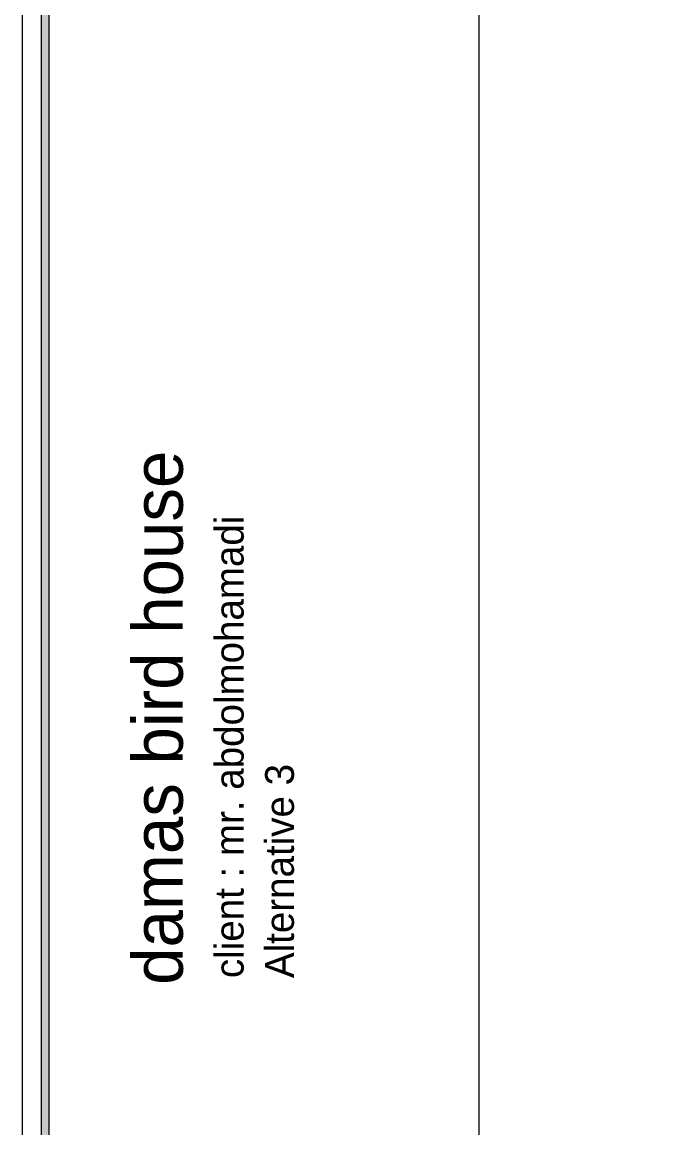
# Model space of a CAD drawing. Header units: metres. Extents: x 294 to 1101, y -498 to -355.
# Drawn here: x 527.59 to 534.19, y -393 to -381.75 of the extents above; entities that cross this region are included whole.
import ezdxf

# ---------------------------------------------------------------- set-up
doc = ezdxf.new("R2010")
doc.units = ezdxf.units.M
doc.layers.add('19-JARDINERIA', color=80, linetype='Continuous', lineweight=0)
doc.styles.add('alalala', font='bgothm.ttf', dxfattribs={"height": 0.2})

msp = doc.modelspace()

# ---------------------------------------------------------------- hatches: boundary and pattern name
at = {"layer": '19-JARDINERIA'}
h = msp.add_hatch(color=251, dxfattribs=at)
h.paths.add_polyline_path([(527.78, -363.812), (527.78, -408.823), (559.598, -408.823), (559.598, -363.812)])
h.paths.add_polyline_path([(527.858, -363.89), (527.858, -408.745), (559.52, -408.745), (559.52, -363.89)], flags=16)

# ---------------------------------------------------------------- linework, layer by layer
at = {"layer": '19-JARDINERIA', "color": 251}
msp.add_line((532.236, -363.89), (532.236, -408.745), dxfattribs=at)
for points in [[(527.586, -363.618), (527.586, -409.017), (559.792, -409.017), (559.792, -363.618)], [(527.78, -363.812), (527.78, -408.823), (559.598, -408.823), (559.598, -363.812)], [(527.858, -363.89), (527.858, -408.745), (559.52, -408.745), (559.52, -363.89)]]:
    msp.add_lwpolyline(points, close=True, dxfattribs=at)

# ---------------------------------------------------------------- texts
at = {"layer": '19-JARDINERIA', "color": 251, "style": 'alalala'}
for s, height, p in [('damas bird house', 0.51146, (529.222, -391.549)), ('client : mr. abdolmohamadi', 0.29316, (529.841, -391.48)), ('Alternative 3', 0.29316, (530.353, -391.48))]:
    msp.add_text(s, height=height, rotation=90, dxfattribs=at).set_placement(p)

doc.saveas('drawing.dxf')
